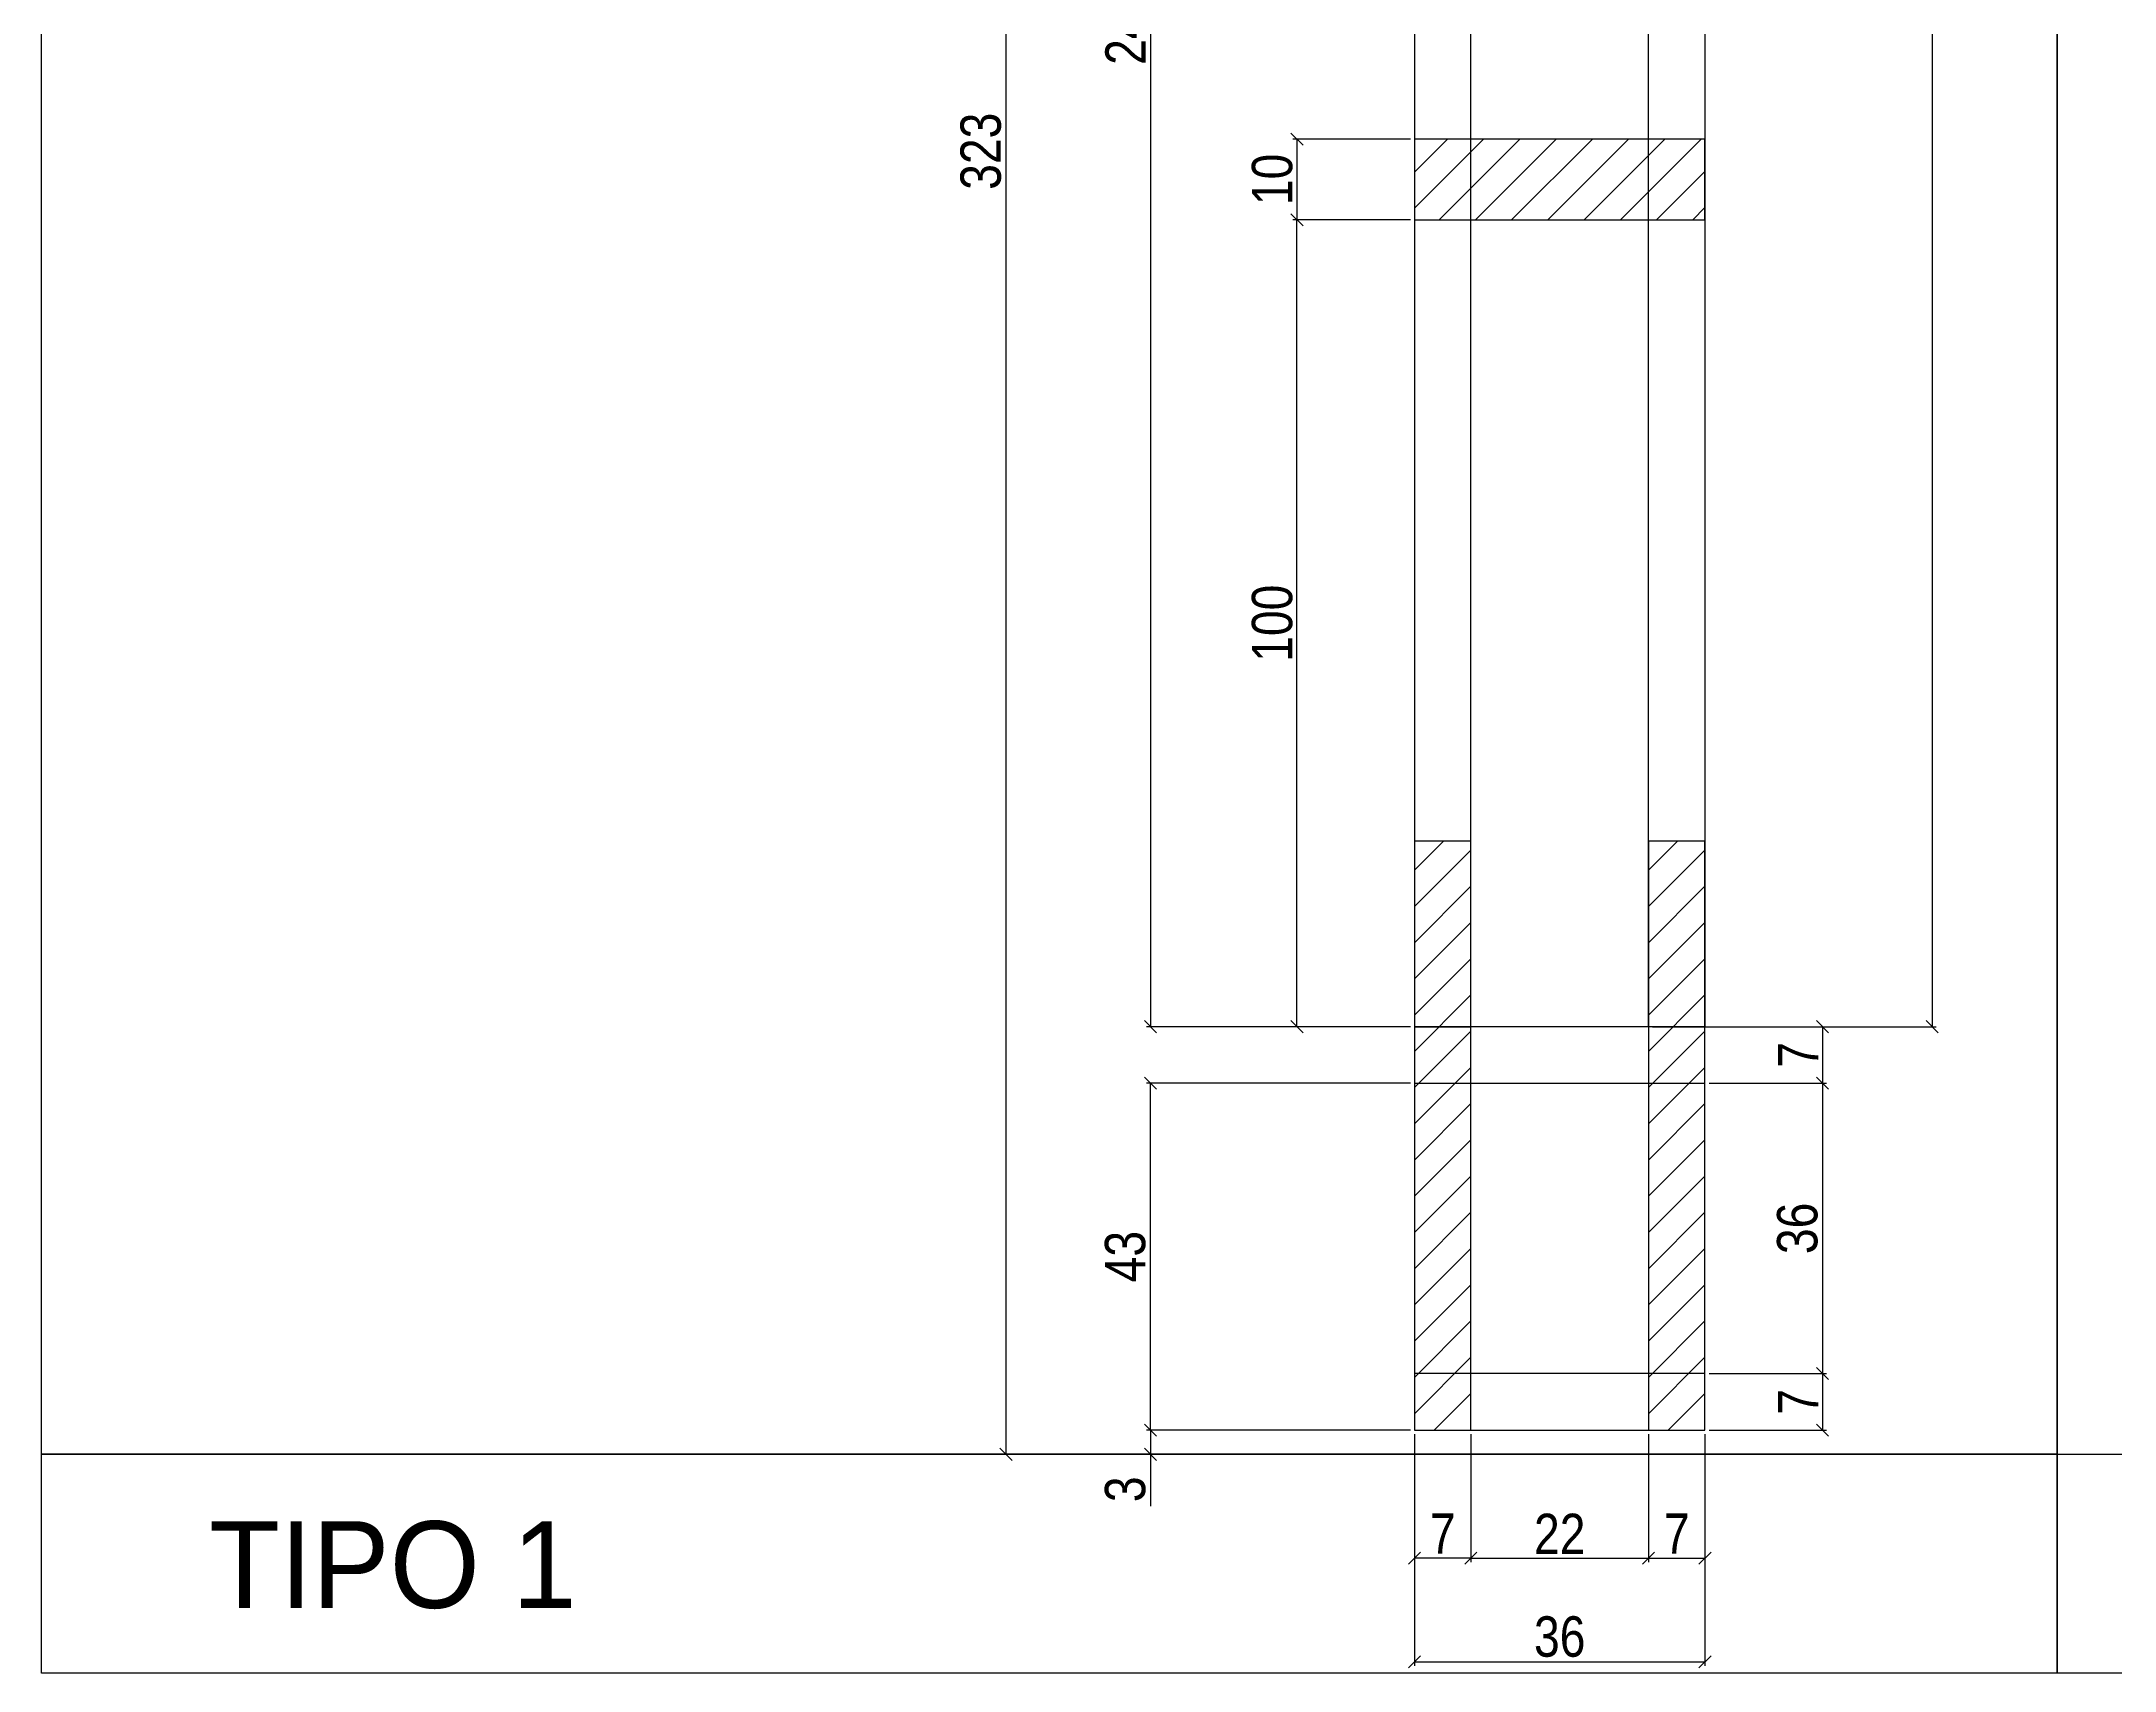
# Model space of a CAD drawing. Header units: millimetres. Extents: x 4248 to 7961, y 1155 to 5765.
# Drawn here: x 4248 to 4761, y 3461 to 3865 of the extents above; entities that cross this region are included whole.
import ezdxf

# ---------------------------------------------------------------- set-up
doc = ezdxf.new("R2010")
doc.units = ezdxf.units.MM
for name, color, linetype in [('1', 1, 'Continuous'), ('COTA', 241, 'Continuous'), ('Painéis', 200, 'Continuous'), ('SARR_7x7', 40, 'Continuous'), ('TIRAS REESCORAMENTO', 252, 'Continuous'), ('VIGAS', 3, 'Continuous')]:
    doc.layers.add(name, color=color, linetype=linetype)
doc.styles.add('COTA TECNICA 2X', font='techl___.ttf', dxfattribs={"height": 10})
doc.styles.add('ROMAS860', font='ROMAS860.SHX', dxfattribs={"height": 8.5})
doc.dimstyles.new('SECAO', dxfattribs={"dimscale": 0.333333, "dimtxt": 5, "dimasz": 9, "dimexe": 3, "dimexo": 3, "dimgap": 3, "dimtad": 1, "dimdec": 1, "dimlfac": 0.5, "dimzin": 12, "dimdsep": 46, "dimtxsty": 'COTA TECNICA 2X', "dimblk1": 'OBLIQUE', "dimblk2": 'OBLIQUE', "dimsah": 1, "dimcen": 0.9, "dimclrd": 4, "dimclre": 4, "dimclrt": 240, "dimadec": 1, "dimazin": 3, "dimtfac": 1, "dimtdec": 1, "dimtmove": 0, "dimatfit": 3, "dimfxl": 1, "dimtolj": 1, "dimtzin": 12, "dimarcsym": 0})

# ---------------------------------------------------------------- blocks, each defined once
blk = doc.blocks.new('_Oblique')
at = {"layer": '1', "color": 0, "lineweight": -2}
blk.add_line((-0.5, -0.5), (0.5, 0.5), dxfattribs=at)
blk = doc.blocks.new('*D37')
at = {"layer": 'COTA', "color": 4, "lineweight": -2, "transparency": 16777216}
for p, q in [((4586.78, 4116.86), (4521.37, 4116.86)), ((4522.37, 4116.86), (4522.37, 3620.91)), ((4586.78, 3620.91), (4521.37, 3620.91))]:
    blk.add_line(p, q, dxfattribs=at)
at = {"layer": 'Defpoints', "color": 0, "transparency": 16777216}
for p in [(4587.78, 4116.86), (4522.37, 3620.91), (4587.78, 3620.91)]:
    blk.add_point(p, dxfattribs=at)
at = {"layer": 'COTA', "color": 4, "lineweight": -2, "transparency": 16777216, "xscale": 3, "yscale": 3, "zscale": 3}
for p, rotation in [((4522.37, 4116.86), 90), ((4522.37, 3620.91), 270)]:
    blk.add_blockref('_Oblique', p, dxfattribs=dict(at, rotation=rotation))
at = {"layer": 'COTA', "color": 240, "transparency": 16777216, "insert": (4516.27, 3868.88), "char_height": 10, "attachment_point": 5, "rotation": 90, "style": 'COTA TECNICA 2X'}
blk.add_mtext('\\A1;248', dxfattribs=at)
blk = doc.blocks.new('*D38')
at = {"layer": 'COTA', "color": 4, "lineweight": -2, "transparency": 16777216}
for p, q in [((4587.78, 3519.91), (4587.78, 3462.45)), ((4659.78, 3519.91), (4659.78, 3462.45)), ((4587.78, 3463.45), (4659.78, 3463.45))]:
    blk.add_line(p, q, dxfattribs=at)
at = {"layer": 'Defpoints', "color": 0, "transparency": 16777216}
for p in [(4587.78, 3520.91), (4659.78, 3520.91), (4659.78, 3463.45)]:
    blk.add_point(p, dxfattribs=at)
at = {"layer": 'COTA', "color": 4, "lineweight": -2, "transparency": 16777216, "xscale": 3, "yscale": 3, "zscale": 3, "rotation": 180}
blk.add_blockref('_Oblique', (4587.78, 3463.45), dxfattribs=at)
at = {"layer": 'COTA', "color": 4, "lineweight": -2, "transparency": 16777216, "xscale": 3, "yscale": 3, "zscale": 3}
blk.add_blockref('_Oblique', (4659.78, 3463.45), dxfattribs=at)
at = {"layer": 'COTA', "color": 240, "transparency": 16777216, "insert": (4623.78, 3469.67), "char_height": 10, "attachment_point": 5, "style": 'COTA TECNICA 2X'}
blk.add_mtext('\\A1;36', dxfattribs=at)
blk = doc.blocks.new('*D39')
at = {"layer": 'COTA', "color": 4, "lineweight": -2, "transparency": 16777216}
for p, q in [((4601.78, 3519.91), (4601.78, 3488.17)), ((4645.78, 3519.91), (4645.78, 3488.17)), ((4601.78, 3489.17), (4645.78, 3489.17))]:
    blk.add_line(p, q, dxfattribs=at)
at = {"layer": 'Defpoints', "color": 0, "transparency": 16777216}
for p in [(4601.78, 3520.91), (4645.78, 3520.91), (4645.78, 3489.17)]:
    blk.add_point(p, dxfattribs=at)
at = {"layer": 'COTA', "color": 4, "lineweight": -2, "transparency": 16777216, "xscale": 3, "yscale": 3, "zscale": 3, "rotation": 180}
blk.add_blockref('_Oblique', (4601.78, 3489.17), dxfattribs=at)
at = {"layer": 'COTA', "color": 4, "lineweight": -2, "transparency": 16777216, "xscale": 3, "yscale": 3, "zscale": 3}
blk.add_blockref('_Oblique', (4645.78, 3489.17), dxfattribs=at)
at = {"layer": 'COTA', "color": 240, "transparency": 16777216, "insert": (4623.78, 3495.17), "char_height": 10, "attachment_point": 5, "style": 'COTA TECNICA 2X'}
blk.add_mtext('\\A1;22', dxfattribs=at)
blk = doc.blocks.new('*D40')
at = {"layer": 'COTA', "color": 4, "lineweight": -2, "transparency": 16777216}
blk.add_line((4645.78, 3489.17), (4659.78, 3489.17), dxfattribs=at)
at = {"layer": 'Defpoints', "color": 0, "transparency": 16777216}
for p in [(4645.78, 3489.17), (4659.78, 3489.17), (4659.78, 3489.17)]:
    blk.add_point(p, dxfattribs=at)
at = {"layer": 'COTA', "color": 4, "lineweight": -2, "transparency": 16777216, "xscale": 3, "yscale": 3, "zscale": 3, "rotation": 180}
blk.add_blockref('_Oblique', (4645.78, 3489.17), dxfattribs=at)
at = {"layer": 'COTA', "color": 4, "lineweight": -2, "transparency": 16777216, "xscale": 3, "yscale": 3, "zscale": 3}
blk.add_blockref('_Oblique', (4659.78, 3489.17), dxfattribs=at)
at = {"layer": 'COTA', "color": 240, "transparency": 16777216, "insert": (4652.78, 3495.24), "char_height": 10, "attachment_point": 5, "style": 'COTA TECNICA 2X'}
blk.add_mtext('\\A1;7', dxfattribs=at)
blk = doc.blocks.new('*D41')
at = {"layer": 'COTA', "color": 4, "lineweight": -2, "transparency": 16777216}
blk.add_line((4601.78, 3489.17), (4587.78, 3489.17), dxfattribs=at)
at = {"layer": 'Defpoints', "color": 0, "transparency": 16777216}
for p in [(4587.78, 3489.17), (4587.78, 3489.17), (4601.78, 3489.17)]:
    blk.add_point(p, dxfattribs=at)
at = {"layer": 'COTA', "color": 4, "lineweight": -2, "transparency": 16777216, "xscale": 3, "yscale": 3, "zscale": 3, "rotation": 180}
blk.add_blockref('_Oblique', (4587.78, 3489.17), dxfattribs=at)
at = {"layer": 'COTA', "color": 4, "lineweight": -2, "transparency": 16777216, "xscale": 3, "yscale": 3, "zscale": 3}
blk.add_blockref('_Oblique', (4601.78, 3489.17), dxfattribs=at)
at = {"layer": 'COTA', "color": 240, "transparency": 16777216, "insert": (4594.78, 3495.24), "char_height": 10, "attachment_point": 5, "style": 'COTA TECNICA 2X'}
blk.add_mtext('\\A1;7', dxfattribs=at)
blk = doc.blocks.new('*D42')
at = {"layer": 'COTA', "color": 4, "lineweight": -2, "transparency": 16777216}
for p, q in [((4586.78, 3840.93), (4557.68, 3840.93)), ((4558.68, 3840.93), (4558.68, 3820.93)), ((4586.78, 3820.93), (4557.68, 3820.93))]:
    blk.add_line(p, q, dxfattribs=at)
at = {"layer": 'Defpoints', "color": 0, "transparency": 16777216}
for p in [(4587.78, 3840.93), (4558.68, 3820.93), (4587.78, 3820.93)]:
    blk.add_point(p, dxfattribs=at)
at = {"layer": 'COTA', "color": 4, "lineweight": -2, "transparency": 16777216, "xscale": 3, "yscale": 3, "zscale": 3}
for p, rotation in [((4558.68, 3840.93), 90), ((4558.68, 3820.93), 270)]:
    blk.add_blockref('_Oblique', p, dxfattribs=dict(at, rotation=rotation))
at = {"layer": 'COTA', "color": 240, "transparency": 16777216, "insert": (4552.57, 3830.93), "char_height": 10, "attachment_point": 5, "rotation": 90, "style": 'COTA TECNICA 2X'}
blk.add_mtext('\\A1;10', dxfattribs=at)
blk = doc.blocks.new('*D45')
at = {"layer": 'COTA', "color": 4, "lineweight": -2, "transparency": 16777216}
for p, q in [((4542.17, 4160.91), (4485.57, 4160.91)), ((4486.57, 4160.91), (4486.57, 3514.91)), ((4586.78, 3514.91), (4485.57, 3514.91))]:
    blk.add_line(p, q, dxfattribs=at)
at = {"layer": 'Defpoints', "color": 0, "transparency": 16777216}
for p in [(4543.17, 4160.91), (4486.57, 3514.91), (4587.78, 3514.91)]:
    blk.add_point(p, dxfattribs=at)
at = {"layer": 'COTA', "color": 4, "lineweight": -2, "transparency": 16777216, "xscale": 3, "yscale": 3, "zscale": 3}
for p, rotation in [((4486.57, 4160.91), 90), ((4486.57, 3514.91), 270)]:
    blk.add_blockref('_Oblique', p, dxfattribs=dict(at, rotation=rotation))
at = {"layer": 'COTA', "color": 240, "transparency": 16777216, "insert": (4480.36, 3837.91), "char_height": 10, "attachment_point": 5, "rotation": 90, "style": 'COTA TECNICA 2X'}
blk.add_mtext('\\A1;323', dxfattribs=at)
blk = doc.blocks.new('*D46')
at = {"layer": 'COTA', "color": 4, "lineweight": -2, "transparency": 16777216}
for p, q in [((4586.78, 3520.91), (4521.37, 3520.91)), ((4522.37, 3520.91), (4522.37, 3514.91)), ((4586.78, 3514.91), (4521.37, 3514.91)), ((4522.37, 3514.91), (4522.37, 3502.08))]:
    blk.add_line(p, q, dxfattribs=at)
at = {"layer": 'Defpoints', "color": 0, "transparency": 16777216}
for p in [(4587.78, 3520.91), (4522.37, 3514.91), (4587.78, 3514.91)]:
    blk.add_point(p, dxfattribs=at)
at = {"layer": 'COTA', "color": 4, "lineweight": -2, "transparency": 16777216, "xscale": 3, "yscale": 3, "zscale": 3}
for p, rotation in [((4522.37, 3520.91), 90), ((4522.37, 3514.91), 270)]:
    blk.add_blockref('_Oblique', p, dxfattribs=dict(at, rotation=rotation))
at = {"layer": 'COTA', "color": 240, "transparency": 16777216, "insert": (4516.15, 3506.24), "char_height": 10, "attachment_point": 5, "rotation": 90, "style": 'COTA TECNICA 2X'}
blk.add_mtext('\\A1;3', dxfattribs=at)
blk = doc.blocks.new('*D49')
at = {"layer": 'COTA', "color": 4, "lineweight": -2, "transparency": 16777216}
for p, q in [((4586.78, 3820.93), (4557.68, 3820.93)), ((4558.68, 3620.91), (4558.68, 3820.93)), ((4585.78, 3620.91), (4557.68, 3620.91))]:
    blk.add_line(p, q, dxfattribs=at)
at = {"layer": 'Defpoints', "color": 0, "transparency": 16777216}
for p in [(4558.68, 3820.93), (4587.78, 3820.93), (4586.78, 3620.91)]:
    blk.add_point(p, dxfattribs=at)
at = {"layer": 'COTA', "color": 4, "lineweight": -2, "transparency": 16777216, "xscale": 3, "yscale": 3, "zscale": 3}
for p, rotation in [((4558.68, 3820.93), 90), ((4558.68, 3620.91), 270)]:
    blk.add_blockref('_Oblique', p, dxfattribs=dict(at, rotation=rotation))
at = {"layer": 'COTA', "color": 240, "transparency": 16777216, "insert": (4552.57, 3720.92), "char_height": 10, "attachment_point": 5, "rotation": 90, "style": 'COTA TECNICA 2X'}
blk.add_mtext('\\A1;100', dxfattribs=at)
blk = doc.blocks.new('*D50')
at = {"layer": 'COTA', "color": 4, "lineweight": -2, "transparency": 16777216}
for p, q in [((4661.78, 4154.88), (4717.07, 4154.88)), ((4716.07, 4154.88), (4716.07, 3620.91)), ((4661.78, 3620.91), (4717.07, 3620.91))]:
    blk.add_line(p, q, dxfattribs=at)
at = {"layer": 'Defpoints', "color": 0, "transparency": 16777216}
for p in [(4660.78, 4154.88), (4660.78, 3620.91), (4716.07, 3620.91)]:
    blk.add_point(p, dxfattribs=at)
at = {"layer": 'COTA', "color": 4, "lineweight": -2, "transparency": 16777216, "xscale": 3, "yscale": 3, "zscale": 3}
for p, rotation in [((4716.07, 4154.88), 90), ((4716.07, 3620.91), 270)]:
    blk.add_blockref('_Oblique', p, dxfattribs=dict(at, rotation=rotation))
at = {"layer": 'COTA', "color": 240, "transparency": 16777216, "insert": (4709.97, 3887.9), "char_height": 10, "attachment_point": 5, "rotation": 90, "style": 'COTA TECNICA 2X'}
blk.add_mtext('\\A1;267', dxfattribs=at)
blk = doc.blocks.new('*D51')
at = {"layer": 'COTA', "color": 4, "lineweight": -2, "transparency": 16777216}
for p, q in [((4646.78, 3620.91), (4689.92, 3620.91)), ((4688.92, 3620.91), (4688.92, 3606.91)), ((4664.83, 3606.91), (4689.92, 3606.91))]:
    blk.add_line(p, q, dxfattribs=at)
at = {"layer": 'Defpoints', "color": 0, "transparency": 16777216}
for p in [(4645.78, 3620.91), (4663.83, 3606.91), (4688.92, 3606.91)]:
    blk.add_point(p, dxfattribs=at)
at = {"layer": 'COTA', "color": 4, "lineweight": -2, "transparency": 16777216, "xscale": 3, "yscale": 3, "zscale": 3}
for p, rotation in [((4688.92, 3620.91), 90), ((4688.92, 3606.91), 270)]:
    blk.add_blockref('_Oblique', p, dxfattribs=dict(at, rotation=rotation))
at = {"layer": 'COTA', "color": 240, "transparency": 16777216, "insert": (4682.85, 3613.91), "char_height": 10, "attachment_point": 5, "rotation": 90, "style": 'COTA TECNICA 2X'}
blk.add_mtext('\\A1;7', dxfattribs=at)
blk = doc.blocks.new('*D566')
at = {"layer": 'COTA', "color": 4, "lineweight": -2, "transparency": 16777216}
for p, q in [((4586.78, 3606.91), (4521.37, 3606.91)), ((4522.37, 3520.91), (4522.37, 3606.91)), ((4586.78, 3520.91), (4521.37, 3520.91))]:
    blk.add_line(p, q, dxfattribs=at)
at = {"layer": 'Defpoints', "color": 0, "transparency": 16777216}
for p in [(4522.37, 3606.91), (4587.78, 3606.91), (4587.78, 3520.91)]:
    blk.add_point(p, dxfattribs=at)
at = {"layer": 'COTA', "color": 4, "lineweight": -2, "transparency": 16777216, "xscale": 3, "yscale": 3, "zscale": 3}
for p, rotation in [((4522.37, 3606.91), 90), ((4522.37, 3520.91), 270)]:
    blk.add_blockref('_Oblique', p, dxfattribs=dict(at, rotation=rotation))
at = {"layer": 'COTA', "color": 240, "transparency": 16777216, "insert": (4516.15, 3563.91), "char_height": 10, "attachment_point": 5, "rotation": 90, "style": 'COTA TECNICA 2X'}
blk.add_mtext('\\A1;43', dxfattribs=at)
blk = doc.blocks.new('*D567')
at = {"layer": 'COTA', "color": 4, "lineweight": -2, "transparency": 16777216}
for p, q in [((4660.78, 3606.91), (4689.92, 3606.91)), ((4688.92, 3606.91), (4688.92, 3534.91)), ((4660.78, 3534.91), (4689.92, 3534.91))]:
    blk.add_line(p, q, dxfattribs=at)
at = {"layer": 'Defpoints', "color": 0, "transparency": 16777216}
for p in [(4659.78, 3606.91), (4659.78, 3534.91), (4688.92, 3534.91)]:
    blk.add_point(p, dxfattribs=at)
at = {"layer": 'COTA', "color": 4, "lineweight": -2, "transparency": 16777216, "xscale": 3, "yscale": 3, "zscale": 3}
for p, rotation in [((4688.92, 3606.91), 90), ((4688.92, 3534.91), 270)]:
    blk.add_blockref('_Oblique', p, dxfattribs=dict(at, rotation=rotation))
at = {"layer": 'COTA', "color": 240, "transparency": 16777216, "insert": (4682.7, 3570.91), "char_height": 10, "attachment_point": 5, "rotation": 90, "style": 'COTA TECNICA 2X'}
blk.add_mtext('\\A1;36', dxfattribs=at)
blk = doc.blocks.new('*D568')
at = {"layer": 'COTA', "color": 4, "lineweight": -2, "transparency": 16777216}
for p, q in [((4660.78, 3534.91), (4689.92, 3534.91)), ((4688.92, 3534.91), (4688.92, 3520.91)), ((4660.78, 3520.91), (4689.92, 3520.91))]:
    blk.add_line(p, q, dxfattribs=at)
at = {"layer": 'Defpoints', "color": 0, "transparency": 16777216}
for p in [(4659.78, 3534.91), (4659.78, 3520.91), (4688.92, 3520.91)]:
    blk.add_point(p, dxfattribs=at)
at = {"layer": 'COTA', "color": 4, "lineweight": -2, "transparency": 16777216, "xscale": 3, "yscale": 3, "zscale": 3}
for p, rotation in [((4688.92, 3534.91), 90), ((4688.92, 3520.91), 270)]:
    blk.add_blockref('_Oblique', p, dxfattribs=dict(at, rotation=rotation))
at = {"layer": 'COTA', "color": 240, "transparency": 16777216, "insert": (4682.85, 3527.91), "char_height": 10, "attachment_point": 5, "rotation": 90, "style": 'COTA TECNICA 2X'}
blk.add_mtext('\\A1;7', dxfattribs=at)

msp = doc.modelspace()

# ---------------------------------------------------------------- hatches: boundary and pattern name
at = {"layer": 'COTA'}
h = msp.add_hatch(dxfattribs=at)
h.set_pattern_fill('ANSI31', color=256, scale=2, style=0)
h.set_pattern_definition([(45, (-18994.0765, -194280.371), (-4.49012806, 4.49012806), [])])
h.paths.add_polyline_path([(4659.78, 3820.93), (4659.78, 3840.93), (4587.78, 3840.93), (4587.78, 3820.93)])
h = msp.add_hatch(dxfattribs=at)
h.set_pattern_fill('ANSI31', color=256, scale=2, style=0)
h.set_pattern_definition([(45, (-15256.443, -2202.282), (-4.490128, 4.490128), [])])
h.paths.add_polyline_path([(4587.78, 3520.91), (4601.78, 3520.91), (4601.78, 3666.91), (4587.78, 3666.91)])
h = msp.add_hatch(dxfattribs=at)
h.set_pattern_fill('ANSI31', color=256, scale=2, style=0)
h.set_pattern_definition([(45, (-15198.443, -2202.282), (-4.490128, 4.490128), [])])
h.paths.add_polyline_path([(4645.78, 3520.91), (4659.78, 3520.91), (4659.78, 3666.91), (4645.78, 3666.91)])

# ---------------------------------------------------------------- linework, layer by layer
at = {"layer": 'COTA', "color": 1}
msp.add_line((4247.57, 3514.91), (7744.04, 3514.91), dxfattribs=at)
at = {"layer": 'Painéis'}
msp.add_lwpolyline([(4587.78, 3820.93), (4659.78, 3820.93), (4659.78, 3840.93), (4587.78, 3840.93), (4587.78, 3820.93)], dxfattribs=at)
for points in [[(4587.78, 3520.91), (4601.78, 3520.91), (4601.78, 3666.91), (4587.78, 3666.91)], [(4645.78, 3520.91), (4659.78, 3520.91), (4659.78, 3666.91), (4645.78, 3666.91)]]:
    msp.add_lwpolyline(points, close=True, dxfattribs=at)
at = {"layer": 'SARR_7x7', "linetype": 'Continuous'}
for points in [[(4659.78, 3620.91), (4645.78, 3620.91), (4645.78, 4154.88), (4659.78, 4154.88)], [(4587.78, 3620.91), (4601.78, 3620.91), (4601.78, 4116.86), (4587.78, 4116.86)]]:
    msp.add_lwpolyline(points, close=True, dxfattribs=at)
for points in [[(4609.78, 3606.91), (4659.78, 3606.91), (4659.78, 3620.91), (4587.78, 3620.91), (4587.78, 3606.91), (4609.78, 3606.91)], [(4609.78, 3520.91), (4659.78, 3520.91), (4659.78, 3534.91), (4587.78, 3534.91), (4587.78, 3520.91), (4609.78, 3520.91)]]:
    msp.add_lwpolyline(points, dxfattribs=at)
at = {"layer": 'TIRAS REESCORAMENTO', "linetype": 'ByBlock'}
msp.add_line((4747.07, 3514.91), (4247.57, 3514.91), dxfattribs=at)
at = {"layer": 'VIGAS'}
for points in [[(4747.07, 3460.65), (4247.57, 3460.65), (4247.57, 4268.95), (4747.07, 4268.95)], [(5246.56, 3460.65), (4747.07, 3460.65), (4747.07, 4268.95), (5246.56, 4268.95)]]:
    msp.add_lwpolyline(points, close=True, dxfattribs=at)

# ---------------------------------------------------------------- texts
at = {"layer": 'COTA', "color": 7, "style": 'ROMAS860'}
msp.add_text('TIPO 1', height=21.505, dxfattribs=at).set_placement((4289.11, 3476.82))

# ---------------------------------------------------------------- dimensions: what is measured, and where the dimension line sits
at = {"layer": 'COTA', "color": 3}
for base, p1, p2, picture, middle in [((4486.57, 3514.91), (4543.17, 4160.91), (4587.78, 3514.91), '*D45', (4480.36, 3837.91)), ((4716.07, 3620.91), (4660.78, 4154.88), (4660.78, 3620.91), '*D50', (4709.97, 3887.9)), ((4522.37, 3620.91), (4587.78, 4116.86), (4587.78, 3620.91), '*D37', (4516.27, 3868.88)), ((4558.68, 3820.93), (4587.78, 3840.93), (4587.78, 3820.93), '*D42', (4552.57, 3830.93)), ((4558.68, 3820.93), (4586.78, 3620.91), (4587.78, 3820.93), '*D49', (4552.57, 3720.92)), ((4688.92, 3606.91), (4645.78, 3620.91), (4663.83, 3606.91), '*D51', (4682.85, 3613.91)), ((4522.37, 3606.91), (4587.78, 3520.91), (4587.78, 3606.91), '*D566', (4516.15, 3563.91)), ((4688.92, 3534.91), (4659.78, 3606.91), (4659.78, 3534.91), '*D567', (4682.7, 3570.91)), ((4688.92, 3520.91), (4659.78, 3534.91), (4659.78, 3520.91), '*D568', (4682.85, 3527.91))]:
    dim = msp.add_linear_dim(base=base, p1=p1, p2=p2, angle=90, dimstyle='SECAO', dxfattribs=at)
    dim.commit()
    dim.dimension.update_dxf_attribs({"geometry": picture, "text_midpoint": middle})
dim = msp.add_linear_dim(base=(4522.37, 3514.91), p1=(4587.78, 3520.91), p2=(4587.78, 3514.91), angle=90, dimstyle='SECAO', dxfattribs=at)
dim.commit()
dim.dimension.update_dxf_attribs({"geometry": '*D46', "text_midpoint": (4522.37, 3506.24), "dimtype": 160})
for base, p1, p2, picture, middle in [((4659.78, 3463.45), (4587.78, 3520.91), (4659.78, 3520.91), '*D38', (4623.78, 3463.45)), ((4645.78, 3489.17), (4601.78, 3520.91), (4645.78, 3520.91), '*D39', (4623.78, 3489.17)), ((4659.78, 3489.17), (4645.78, 3489.17), (4659.78, 3489.17), '*D40', (4652.78, 3489.17))]:
    dim = msp.add_linear_dim(base=base, p1=p1, p2=p2, dimstyle='SECAO', dxfattribs=at)
    dim.commit()
    dim.dimension.update_dxf_attribs({"geometry": picture, "text_midpoint": middle, "dimtype": 160})
dim = msp.add_linear_dim(base=(4587.78, 3489.17), p1=(4601.78, 3489.17), p2=(4587.78, 3489.17), dimstyle='SECAO', dxfattribs=at)
dim.commit()
dim.dimension.update_dxf_attribs({"geometry": '*D41', "text_midpoint": (4594.78, 3495.24)})

doc.saveas('drawing.dxf')
